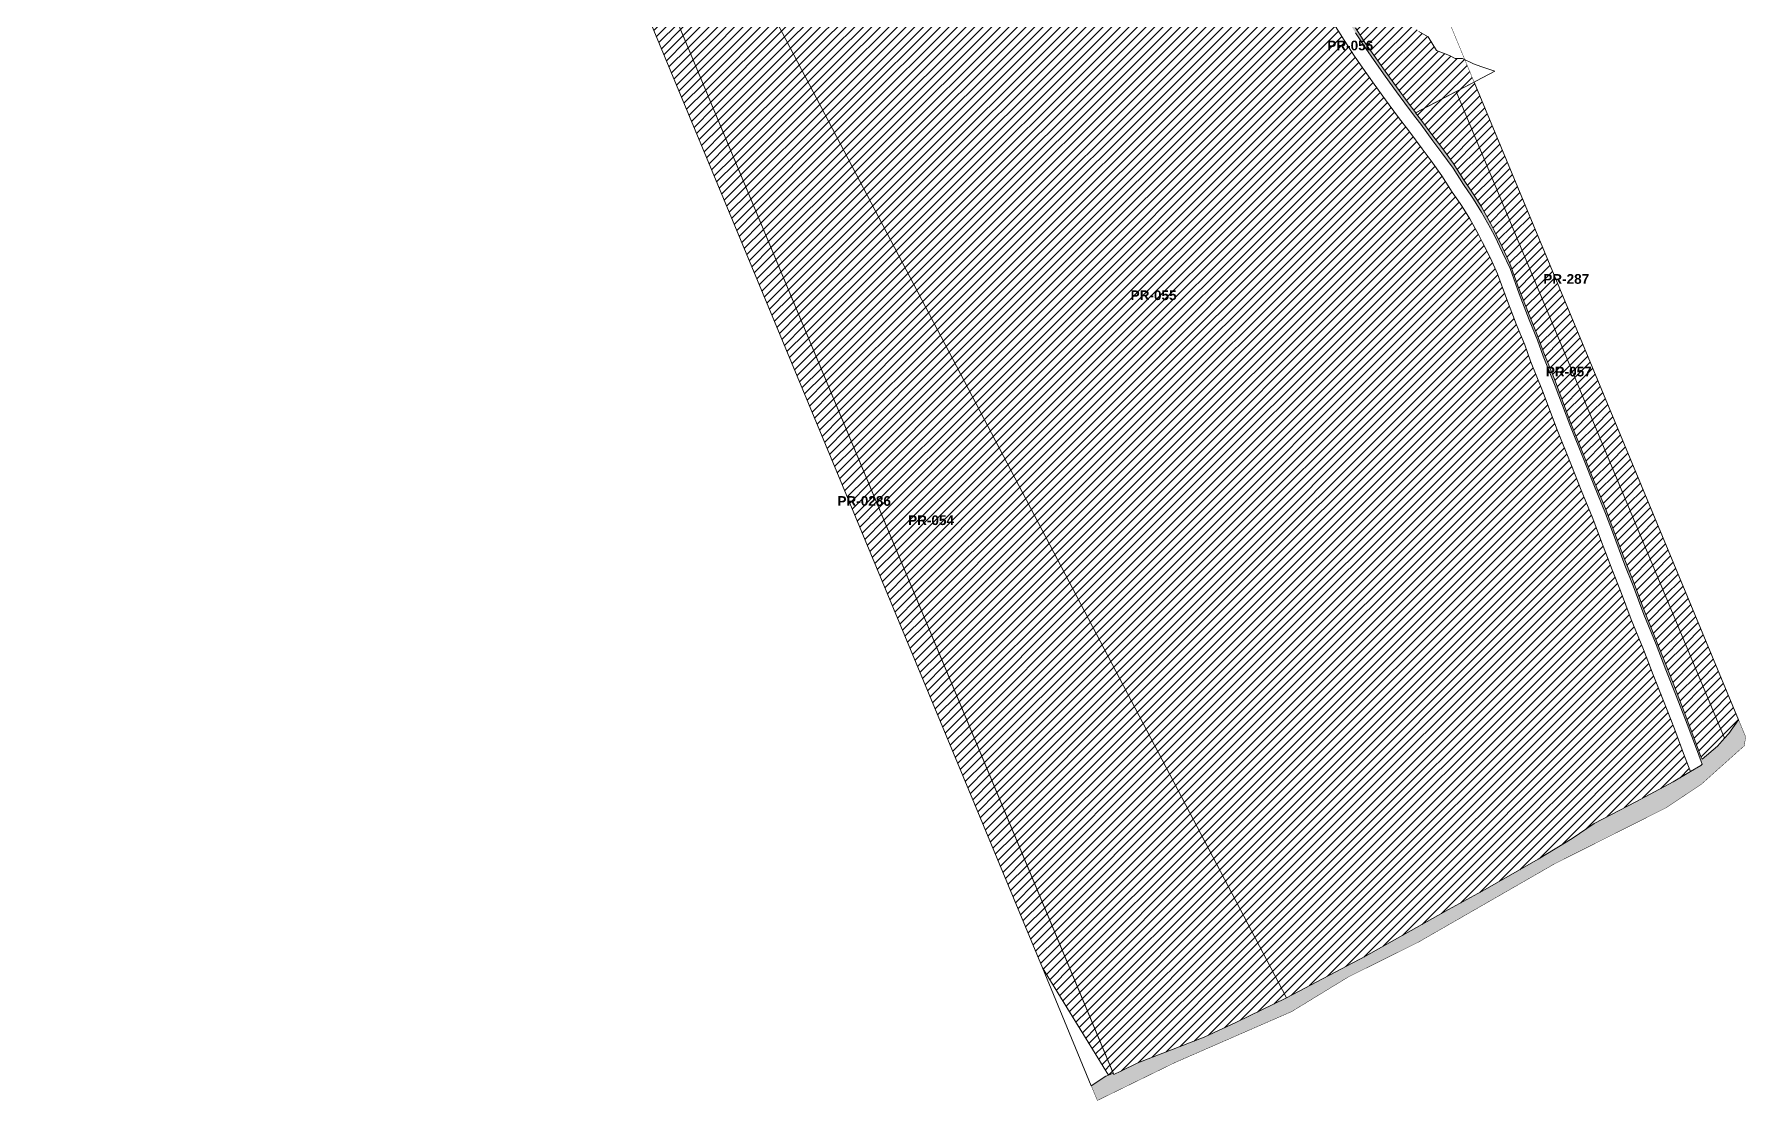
# Model space of a CAD drawing. Header units: inches. Extents: x 771030 to 778268, y 9207074 to 9211416.
# Drawn here: x 777385 to 778268, y 9208057 to 9208607 of the extents above; entities that cross this region are included whole.
import ezdxf
from ezdxf.enums import TextEntityAlignment as Align

# ---------------------------------------------------------------- set-up
doc = ezdxf.new("R2010")
doc.units = ezdxf.units.IN
doc.header["$MEASUREMENT"] = 0
doc.layers.add('ADQUIRIDOS', color=7, linetype='Continuous', lineweight=9, true_color=0xc5c0fa)
doc.layers.add('POR ADQUIRIR', color=7, linetype='Continuous')
doc.styles.add('VERTICES', font='sanssb__.ttf')
pattern_1 = [(45, (0, 0), (-2.2097086912, 2.2097086912), [])]

msp = doc.modelspace()

# ---------------------------------------------------------------- hatches: boundary and pattern name
h = msp.add_hatch()
h.set_pattern_fill('ANSI31', color=4, scale=25)
h.set_pattern_definition(pattern_1)
h.paths.add_polyline_path([(778149.36, 9208457.47), (778144.11, 9208471.06), (778139.55, 9208483.76), (778135.84, 9208491.77), (778131.82, 9208499.98), (778129.76, 9208503.98), (778125.32, 9208512.06), (778121.25, 9208518.49), (778120.26, 9208519.95), (778116.22, 9208525.91), (778110.88, 9208534.34), (778105.26, 9208542.05), (778100.62, 9208548.19), (778094.31, 9208556.76), (778087.93, 9208565.06), (778081.78, 9208573.52), (778075.97, 9208581.62), (778070.14, 9208589.8), (778065.79, 9208595.97), (778060.39, 9208604.25), (778055.16, 9208612.63), (778051.44, 9208619.34), (778047.77, 9208626.14), (778043.02, 9208634.82), (778038.18, 9208643.65), (778033.46, 9208652.57), (778028.76, 9208661.11), (778023.91, 9208670.03), (778019.15, 9208678.83), (778014.37, 9208687.64), (778009.53, 9208696.45), (778004.78, 9208705.37), (778000.07, 9208714.03), (777995.27, 9208722.86), (777990.58, 9208731.49), (777982.84, 9208746.13), (777966.31, 9208740.24), (777955.87, 9208741.21), (777948.51, 9208745.77), (777948.16, 9208756.14), (777949.11, 9208788.94), (777949.72, 9208794.74), (777931.77, 9208823.35), (777917.77, 9208805.62), (777881.29, 9208757.98), (777840.32, 9208704.71), (777800.69, 9208652.5), (777768.54, 9208612.17), (778030.73, 9208110.36), (778071.48, 9208131.81), (778114.3, 9208155.77), (778133.12, 9208166.14), (778160.54, 9208181.85), (778178.05, 9208192.43), (778189.42, 9208200.27), (778210.81, 9208211.35), (778230.13, 9208221.62), (778239.09, 9208226.99), (778238, 9208229.56), (778235.52, 9208236.28), (778230.79, 9208249.06), (778225.22, 9208263.54), (778219.88, 9208276.97), (778214.81, 9208289.88), (778208.51, 9208305.49), (778202.98, 9208320.24), (778198.72, 9208331), (778192.21, 9208348.28), (778188.75, 9208357.49), (778182.69, 9208372.22), (778177.7, 9208384.81), (778170.29, 9208403.31), (778162.78, 9208423.34), (778156.55, 9208438.77), (778153.55, 9208447.09)])
h.paths.add_polyline_path([(778050.65, 9208597.55), (778076.49, 9208597.57), (778076.49, 9208605.32), (778050.65, 9208605.31)], flags=24)
h.paths.add_polyline_path([(777949.21, 9208468.72), (777975.05, 9208468.73), (777975.04, 9208476.49), (777949.21, 9208476.48)], flags=24)
h.paths.add_polyline_path([(777917.93, 9208772.49), (778007.82, 9208773.53), (778007.75, 9208779.83), (777917.86, 9208778.79)], flags=24)
h = msp.add_hatch()
h.set_pattern_fill('ANSI31', color=4, scale=25)
h.set_pattern_definition(pattern_1)
h.paths.add_polyline_path([(777685.24, 9208689.21), (777663.4, 9208708.08), (777904.75, 9208125.79), (777920.17, 9208100.81), (777938.92, 9208070.44), (777941.33, 9208071.46)])
h.paths.add_polyline_path([(777798.03, 9208362.62), (777827.67, 9208362.64), (777827.67, 9208370.38), (777798.02, 9208370.37)], flags=25)
h = msp.add_hatch()
h.set_pattern_fill('ANSI31', color=4, scale=25)
h.set_pattern_definition(pattern_1)
h.paths.add_polyline_path([(778054.67, 9208683.69), (778056.52, 9208691.62), (778057.81, 9208698.27), (778059.5, 9208706.42), (778060.54, 9208714.78), (778051.43, 9208709.91), (778051.43, 9208709.91), (778035.63, 9208701.46), (778020.48, 9208693.58), (778020.5, 9208693.54), (778025.24, 9208684.8), (778030, 9208676), (778034.84, 9208667.1), (778039.56, 9208658.53), (778044.28, 9208649.6), (778049.1, 9208640.82), (778053.86, 9208632.11), (778057.52, 9208625.33), (778061.13, 9208618.81), (778066.23, 9208610.65), (778071.52, 9208602.53), (778075.79, 9208596.48), (778081.6, 9208588.32), (778087.39, 9208580.25), (778093.47, 9208571.88), (778097.33, 9208566.86), (778118.28, 9208577.82), (778118.28, 9208577.82), (778127.47, 9208582.63), (778122.63, 9208594.28), (778121.45, 9208594.86), (778117.68, 9208594.87), (778114.82, 9208596.43), (778108.02, 9208598.92), (778103.81, 9208605.94), (778098.86, 9208608.72), (778093.6, 9208614.52), (778090.1, 9208621.38), (778082.33, 9208628.49), (778081.69, 9208633.66), (778076.87, 9208639.62), (778074.59, 9208642.32), (778071.18, 9208645.65), (778067.59, 9208653.78), (778065.25, 9208661.2), (778057.69, 9208670.61), (778054.24, 9208673.97), (778054.92, 9208676.45)])
h.paths.add_polyline_path([(778050.65, 9208597.55), (778076.49, 9208597.57), (778076.49, 9208605.32), (778050.65, 9208605.31)], flags=25)
h.paths.add_polyline_path([(778068.04, 9208615.35), (778093.87, 9208615.37), (778093.87, 9208623.11), (778068.04, 9208623.1)], flags=24)
h.paths.add_polyline_path([(778050.57, 9208658.01), (778140.45, 9208659.05), (778140.38, 9208665.35), (778050.49, 9208664.31)], flags=9)
h = msp.add_hatch()
h.set_pattern_fill('ANSI31', color=4, scale=25)
h.set_pattern_definition(pattern_1)
h.paths.add_polyline_path([(777768.54, 9208612.17), (777757.66, 9208621.45), (777705.45, 9208670.66), (777685.24, 9208689.21), (777941.33, 9208071.46), (777941.6, 9208070.8), (777945.24, 9208072.5), (777953.99, 9208076.73), (777988.26, 9208090.02), (778004.96, 9208097.69), (778030.73, 9208110.36)])
h.paths.add_polyline_path([(777733.88, 9208638.39), (777757.67, 9208656.07), (777753.05, 9208662.28), (777729.26, 9208644.6)], flags=24)
h.paths.add_polyline_path([(777735.97, 9208625.08), (777765.61, 9208625.1), (777765.61, 9208632.83), (777735.97, 9208632.82)], flags=24)
h.paths.add_polyline_path([(777740.87, 9208631.21), (777764.66, 9208648.89), (777760.04, 9208655.1), (777736.25, 9208637.42)], flags=24)
h.paths.add_polyline_path([(777798.03, 9208362.62), (777827.67, 9208362.64), (777827.67, 9208370.38), (777798.02, 9208370.37)], flags=25)
h.paths.add_polyline_path([(777834.43, 9208352.67), (777860.27, 9208352.68), (777860.27, 9208360.44), (777834.43, 9208360.42)], flags=24)
h = msp.add_hatch()
h.set_pattern_fill('ANSI31', color=4, scale=25)
h.set_pattern_definition(pattern_1)
h.paths.add_polyline_path([(778118.28, 9208577.82), (778097.31, 9208566.84), (778099.81, 9208563.58), (778106.15, 9208555), (778110.8, 9208548.84), (778116.58, 9208540.9), (778121.99, 9208532.36), (778125.95, 9208526.51), (778127.01, 9208524.96), (778131.27, 9208518.23), (778135.85, 9208509.89), (778137.99, 9208505.75), (778142.07, 9208497.4), (778145.95, 9208489.04), (778150.59, 9208476.13), (778155.78, 9208462.66), (778160, 9208452.21), (778163, 9208443.88), (778169.21, 9208428.5), (778176.73, 9208408.46), (778184.12, 9208390.02), (778189.09, 9208377.46), (778195.18, 9208362.67), (778198.68, 9208353.36), (778205.16, 9208336.15), (778209.43, 9208325.38), (778214.95, 9208310.64), (778221.22, 9208295.08), (778226.3, 9208282.17), (778231.65, 9208268.71), (778237.25, 9208254.15), (778242, 9208241.32), (778244.41, 9208234.76), (778245.01, 9208233.36), (778253.04, 9208240.05), (778256.59, 9208244.16)])
h.paths.add_polyline_path([(778163.36, 9208429.33), (778189.2, 9208429.34), (778189.2, 9208437.1), (778163.36, 9208437.08)], flags=25)
h = msp.add_hatch()
h.set_pattern_fill('ANSI31', color=4, scale=25)
h.set_pattern_definition(pattern_1)
h.paths.add_polyline_path([(778127.47, 9208582.63), (778118.28, 9208577.82), (778256.59, 9208244.16), (778258.77, 9208246.7), (778263.9, 9208253.65)])
h.paths.add_polyline_path([(778163.36, 9208429.33), (778189.2, 9208429.34), (778189.2, 9208437.1), (778163.36, 9208437.08)], flags=25)
h.paths.add_polyline_path([(778162.06, 9208477.15), (778187.89, 9208477.16), (778187.88, 9208484.9), (778162.05, 9208484.89)], flags=24)
at = {"layer": 'POR ADQUIRIR'}
h = msp.add_hatch(color=2, dxfattribs=at)
h.dxf.hatch_style = 1
h.paths.add_polyline_path([(778226.82, 9208208.5), (778244.84, 9208220.61), (778266.89, 9208240.35), (778267.48, 9208245.02), (778263.9, 9208253.65), (778258.77, 9208246.7), (778256.59, 9208244.16), (778256.59, 9208244.16), (778253.04, 9208240.05), (778245.01, 9208233.36), (778244.41, 9208234.76), (778242, 9208241.32), (778237.25, 9208254.15), (778231.65, 9208268.71), (778226.3, 9208282.17), (778221.22, 9208295.08), (778214.95, 9208310.64), (778209.43, 9208325.38), (778205.16, 9208336.15), (778198.68, 9208353.36), (778195.18, 9208362.67), (778189.09, 9208377.46), (778184.12, 9208390.02), (778176.73, 9208408.46), (778169.21, 9208428.5), (778163, 9208443.88), (778160, 9208452.21), (778155.78, 9208462.66), (778150.59, 9208476.13), (778145.95, 9208489.04), (778142.07, 9208497.4), (778137.99, 9208505.75), (778135.85, 9208509.89), (778131.27, 9208518.23), (778127.01, 9208524.96), (778125.95, 9208526.51), (778121.99, 9208532.36), (778116.58, 9208540.9), (778110.8, 9208548.84), (778106.15, 9208555), (778099.81, 9208563.58), (778097.31, 9208566.85), (778097.33, 9208566.86), (778093.47, 9208571.88), (778087.39, 9208580.25), (778081.6, 9208588.32), (778075.79, 9208596.48), (778071.52, 9208602.53), (778066.23, 9208610.65), (778061.13, 9208618.81), (778057.52, 9208625.33), (778053.86, 9208632.11), (778049.1, 9208640.82), (778044.28, 9208649.6), (778039.56, 9208658.53), (778034.84, 9208667.1), (778030, 9208676), (778025.24, 9208684.8), (778020.48, 9208693.58), (778020.48, 9208693.58), (777991.11, 9208749.07), (777989.5, 9208748.5), (777996.75, 9208734.8), (778001.42, 9208726.21), (778006.22, 9208717.37), (778010.95, 9208708.69), (778015.68, 9208699.78), (778020.52, 9208690.99), (778025.3, 9208682.17), (778030.06, 9208673.37), (778034.9, 9208664.47), (778039.62, 9208655.9), (778044.35, 9208646.96), (778049.16, 9208638.18), (778053.92, 9208629.48), (778057.58, 9208622.7), (778061.2, 9208616.18), (778066.29, 9208608.01), (778071.58, 9208599.9), (778075.85, 9208593.84), (778081.66, 9208585.69), (778087.46, 9208577.62), (778093.54, 9208569.25), (778097.4, 9208564.23), (778099.9, 9208560.97), (778106.23, 9208552.38), (778110.88, 9208546.22), (778116.67, 9208538.28), (778122.07, 9208529.74), (778126.04, 9208523.89), (778127.1, 9208522.34), (778131.35, 9208515.61), (778135.93, 9208507.28), (778138.08, 9208503.13), (778142.16, 9208494.78), (778146.04, 9208486.42), (778150.67, 9208473.51), (778155.87, 9208460.04), (778160.09, 9208449.59), (778163.09, 9208441.26), (778169.3, 9208425.88), (778176.81, 9208405.84), (778184.2, 9208387.4), (778189.18, 9208374.84), (778195.27, 9208360.05), (778198.77, 9208350.74), (778205.25, 9208333.53), (778209.52, 9208322.76), (778215.04, 9208308.03), (778221.31, 9208292.46), (778226.39, 9208279.55), (778231.74, 9208266.09), (778237.34, 9208251.53), (778242.09, 9208238.7), (778244.5, 9208232.15), (778245.1, 9208230.74), (778244.42, 9208230.18), (778239.09, 9208226.99), (778230.13, 9208221.62), (778210.81, 9208211.35), (778189.42, 9208200.27), (778178.05, 9208192.43), (778160.54, 9208181.85), (778133.12, 9208166.14), (778114.3, 9208155.77), (778071.48, 9208131.81), (778030.73, 9208110.36), (778004.96, 9208097.69), (777988.26, 9208090.02), (777953.99, 9208076.73), (777945.24, 9208072.5), (777941.6, 9208070.8), (777941.33, 9208071.46), (777938.92, 9208070.44), (777937.58, 9208069.87), (777930.01, 9208064.85), (777933.13, 9208057.32), (777973.04, 9208076.83), (778033.4, 9208103.2), (778062.46, 9208120.98), (778098.65, 9208138.96), (778168.86, 9208179.33)])

# ---------------------------------------------------------------- linework, layer by layer
at = {"color": 6, "linetype": 'Continuous', "lineweight": 0, "const_width": 0.2}
msp.add_lwpolyline([(777338.18, 9209492.7), (777483.92, 9209141.08), (777483, 9209136.44), (777487.42, 9209132.64), (777933.13, 9208057.32), (777973.04, 9208076.83), (778033.4, 9208103.2), (778062.46, 9208120.98), (778098.65, 9208138.96), (778168.86, 9208179.33), (778226.82, 9208208.5), (778244.84, 9208220.61), (778266.89, 9208240.35), (778267.48, 9208245.02), (776952.29, 9211416.36)], dxfattribs=at)
at = {"layer": 'ADQUIRIDOS', "color": 250, "linetype": 'Continuous', "lineweight": 9}
for points in [[(777941.33, 9208071.46, 0), (777685.24, 9208689.21, 0), (777941.33, 9208071.46, 0), (777938.92, 9208070.44, 0), (777920.17, 9208100.81, 0), (777904.75, 9208125.79, 0), (777663.4, 9208708.08, 0), (777685.24, 9208689.21, 0)], [(777685.24, 9208689.21, 0), (777705.45, 9208670.66, 0), (777757.66, 9208621.45, 0), (777768.54, 9208612.17, 0), (778030.73, 9208110.36, 0), (778004.96, 9208097.69, 0), (777988.26, 9208090.02, 0), (777953.99, 9208076.73, 0), (777945.24, 9208072.5, 0), (777941.6, 9208070.8, 0)], [(778097.31, 9208566.84, 0), (778118.28, 9208577.82, 0), (778256.59, 9208244.16, 0), (778253.04, 9208240.05, 0), (778245.01, 9208233.36, 0), (778244.41, 9208234.76, 0), (778242, 9208241.32, 0), (778237.25, 9208254.15, 0), (778231.65, 9208268.71, 0), (778226.3, 9208282.17, 0), (778221.22, 9208295.08, 0), (778214.95, 9208310.64, 0), (778209.43, 9208325.38, 0), (778205.16, 9208336.15, 0), (778198.68, 9208353.36, 0), (778195.18, 9208362.67, 0), (778189.09, 9208377.46, 0), (778184.12, 9208390.02, 0), (778176.73, 9208408.46, 0), (778169.21, 9208428.5, 0), (778163, 9208443.88, 0), (778160, 9208452.21, 0), (778155.78, 9208462.66, 0), (778150.59, 9208476.13, 0), (778145.95, 9208489.04, 0), (778142.07, 9208497.4, 0), (778137.99, 9208505.75, 0), (778135.85, 9208509.89, 0), (778131.27, 9208518.23, 0), (778127.01, 9208524.96, 0), (778125.95, 9208526.51, 0), (778121.99, 9208532.36, 0), (778116.58, 9208540.9, 0), (778110.8, 9208548.84, 0), (778106.15, 9208555, 0), (778099.81, 9208563.58, 0)], [(778127.47, 9208582.63, 0), (778263.9, 9208253.65, 0), (778258.77, 9208246.7, 0), (778256.59, 9208244.16, 0), (778118.28, 9208577.82, 0)], [(777904.75, 9208125.79, 0), (777938.92, 9208070.44, 0), (777937.58, 9208069.87, 0), (777930.01, 9208064.85, 0)]]:
    msp.add_polyline3d(points, close=True, dxfattribs=at)
for points in [[(778055.16, 9208612.63, 0), (778060.39, 9208604.25, 0), (778065.79, 9208595.97, 0), (778070.14, 9208589.8, 0), (778075.97, 9208581.62, 0), (778081.78, 9208573.52, 0), (778087.93, 9208565.06, 0), (778094.31, 9208556.76, 0), (778100.62, 9208548.19, 0), (778105.26, 9208542.05, 0), (778110.88, 9208534.34, 0), (778116.22, 9208525.91, 0), (778120.26, 9208519.95, 0), (778121.25, 9208518.49, 0), (778125.32, 9208512.06, 0), (778129.76, 9208503.98, 0), (778131.82, 9208499.98, 0), (778135.84, 9208491.77, 0), (778139.55, 9208483.76, 0), (778144.11, 9208471.06, 0), (778149.36, 9208457.47, 0), (778153.55, 9208447.09, 0), (778156.55, 9208438.77, 0), (778162.78, 9208423.34, 0), (778170.29, 9208403.31, 0), (778177.7, 9208384.81, 0), (778182.69, 9208372.22, 0), (778188.75, 9208357.49, 0), (778192.21, 9208348.28, 0), (778198.72, 9208331, 0), (778202.98, 9208320.24, 0), (778208.51, 9208305.49, 0), (778214.81, 9208289.88, 0), (778219.88, 9208276.97, 0), (778225.22, 9208263.54, 0), (778230.79, 9208249.06, 0), (778235.52, 9208236.28, 0), (778238, 9208229.56, 0), (778239.09, 9208226.99, 0), (778230.13, 9208221.62, 0), (778210.81, 9208211.35, 0), (778189.42, 9208200.27, 0), (778178.05, 9208192.43, 0), (778160.54, 9208181.85, 0), (778133.12, 9208166.14, 0), (778114.3, 9208155.77, 0), (778071.48, 9208131.81, 0), (778030.73, 9208110.36, 0), (777768.54, 9208612.17, 0)], [(778066.29, 9208608.01, 0), (778071.58, 9208599.9, 0), (778075.85, 9208593.84, 0), (778081.66, 9208585.69, 0), (778087.46, 9208577.62, 0), (778093.54, 9208569.25, 0), (778097.4, 9208564.23, 0), (778099.9, 9208560.97, 0), (778106.23, 9208552.38, 0), (778110.88, 9208546.22, 0), (778116.67, 9208538.28, 0), (778122.07, 9208529.74, 0), (778126.04, 9208523.89, 0), (778127.1, 9208522.34, 0), (778131.35, 9208515.61, 0), (778135.93, 9208507.28, 0), (778138.08, 9208503.13, 0), (778142.16, 9208494.78, 0), (778146.04, 9208486.42, 0), (778150.67, 9208473.51, 0), (778155.87, 9208460.04, 0), (778160.09, 9208449.59, 0), (778163.09, 9208441.26, 0), (778169.3, 9208425.88, 0), (778176.81, 9208405.84, 0), (778184.2, 9208387.4, 0), (778189.18, 9208374.84, 0), (778195.27, 9208360.05, 0), (778198.77, 9208350.74, 0), (778205.25, 9208333.53, 0), (778209.52, 9208322.76, 0), (778215.04, 9208308.03, 0), (778221.31, 9208292.46, 0), (778226.39, 9208279.55, 0), (778231.74, 9208266.09, 0), (778237.34, 9208251.53, 0), (778242.09, 9208238.7, 0), (778244.5, 9208232.15, 0), (778245.1, 9208230.74, 0), (778244.42, 9208230.18, 0), (778239.09, 9208226.99, 0), (778238, 9208229.56, 0), (778235.52, 9208236.28, 0), (778230.79, 9208249.06, 0), (778225.22, 9208263.54, 0), (778219.88, 9208276.97, 0), (778214.81, 9208289.88, 0), (778208.51, 9208305.49, 0), (778202.98, 9208320.24, 0), (778198.72, 9208331, 0), (778192.21, 9208348.28, 0), (778188.75, 9208357.49, 0), (778182.69, 9208372.22, 0), (778177.7, 9208384.81, 0), (778170.29, 9208403.31, 0), (778162.78, 9208423.34, 0), (778156.55, 9208438.77, 0), (778153.55, 9208447.09, 0), (778149.36, 9208457.47, 0), (778144.11, 9208471.06, 0), (778139.55, 9208483.76, 0), (778135.84, 9208491.77, 0), (778131.82, 9208499.98, 0), (778129.76, 9208503.98, 0), (778125.32, 9208512.06, 0), (778121.25, 9208518.49, 0), (778120.26, 9208519.95, 0), (778116.22, 9208525.91, 0), (778110.88, 9208534.34, 0), (778105.26, 9208542.05, 0), (778100.62, 9208548.19, 0), (778094.31, 9208556.76, 0), (778087.93, 9208565.06, 0), (778081.78, 9208573.52, 0), (778075.97, 9208581.62, 0), (778070.14, 9208589.8, 0), (778065.79, 9208595.97, 0), (778060.39, 9208604.25, 0), (778055.16, 9208612.63, 0)], [(778098.86, 9208608.72, 0), (778103.81, 9208605.94, 0), (778108.02, 9208598.92, 0), (778114.82, 9208596.43, 0), (778117.68, 9208594.87, 0), (778121.45, 9208594.86, 0), (778127.14, 9208592.08, 0), (778131.39, 9208590.49, 0), (778138.16, 9208588.22, 0), (778097.33, 9208566.86, 0), (778093.47, 9208571.88, 0), (778087.39, 9208580.25, 0), (778081.6, 9208588.32, 0), (778075.79, 9208596.48, 0), (778071.52, 9208602.53, 0), (778066.23, 9208610.65, 0)]]:
    msp.add_polyline3d(points, dxfattribs=at)

# ---------------------------------------------------------------- texts
at = {"layer": 'POR ADQUIRIR', "style": 'VERTICES'}
for s, p in [('PR-056', (778063.57, 9208599.02)), ('PR-287', (778174.97, 9208478.6)), ('PR-055', (777962.13, 9208470.19)), ('PR-057', (778176.28, 9208430.8)), ('PR-0286', (777812.85, 9208364.08)), ('PR-054', (777847.35, 9208354.14))]:
    msp.add_text(s, height=5, rotation=0.02582, dxfattribs=at).set_placement(p, align=Align.CENTER)

doc.saveas('drawing.dxf')
